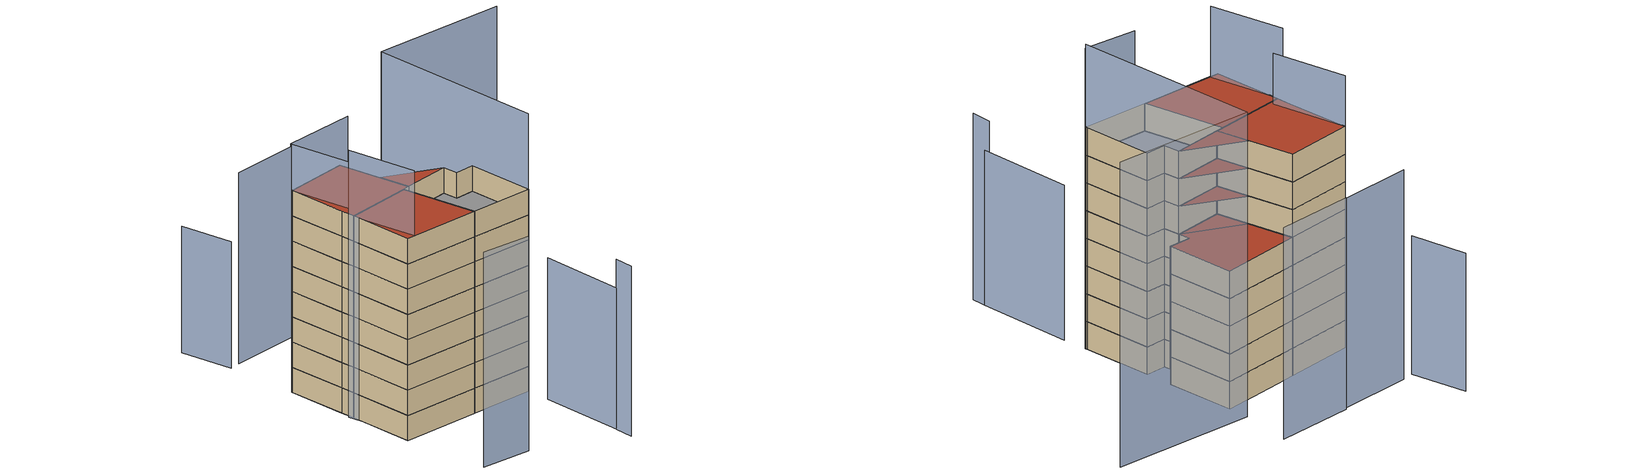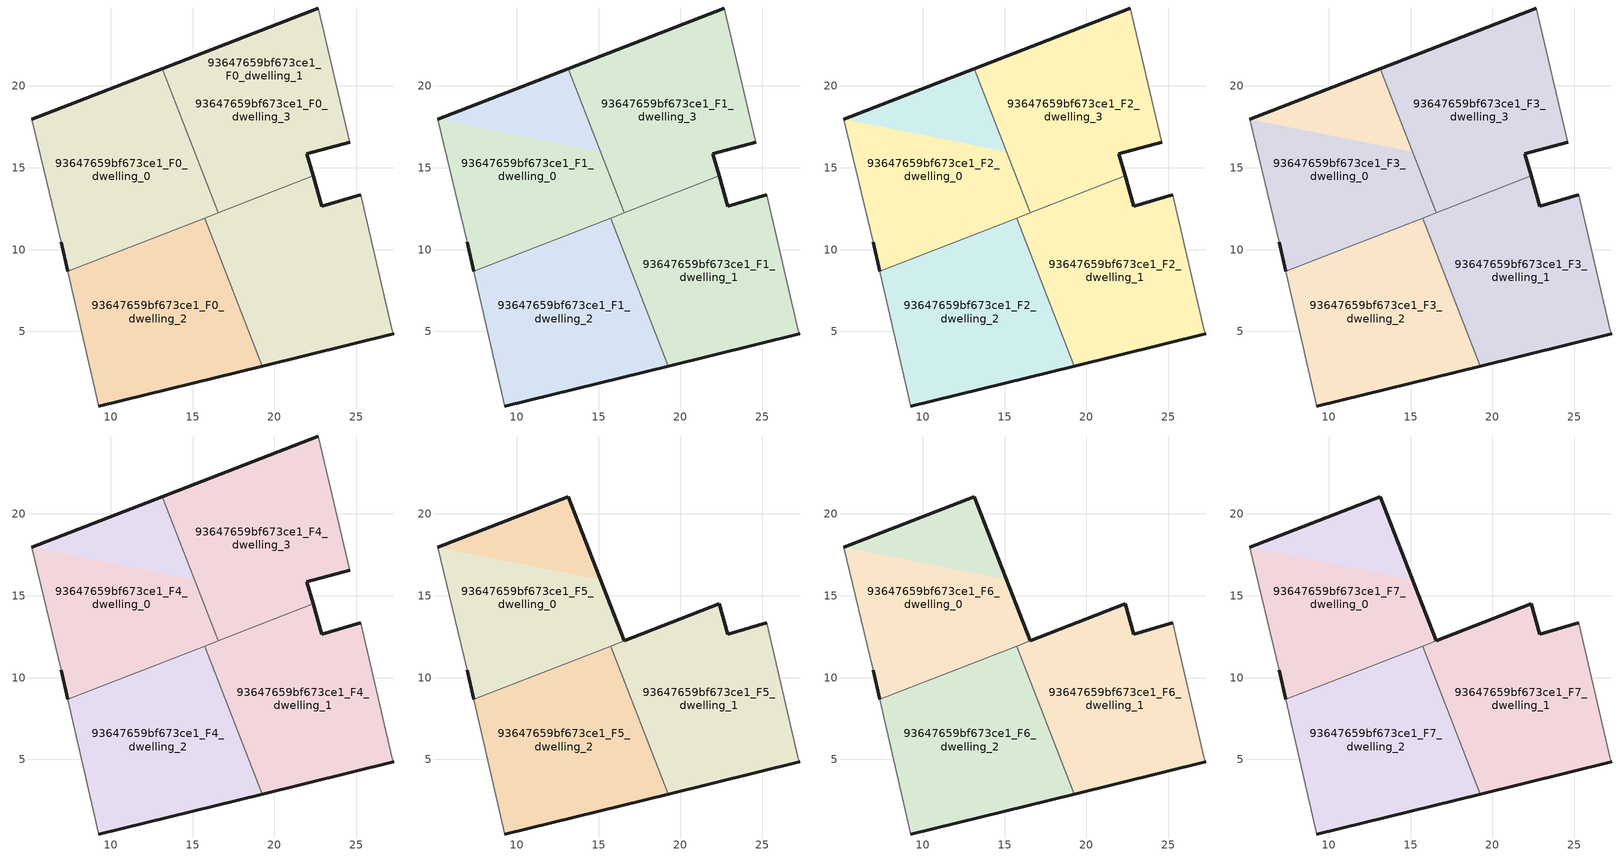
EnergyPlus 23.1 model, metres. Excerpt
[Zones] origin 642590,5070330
93647659bf673ce1_F0_dwelling_0
 floor ground (EU_floor_Construction): 16.57,12.26 13.14,21.06 5.17,17.96 6.97,10.46 7.38,8.68 z0; 19.25,2.88 15.73,11.93 7.38,8.68 9.27,0.45 z0
 wall outside (EU_wall_Construction): 19.25,2.88 9.27,0.45 z0:3
 wall adiabatic (EU_wall_Construction): 9.27,0.45 7.38,8.68 z0:3
 wall to 93647659bf673ce1_F0_dwelling_1 (EU_wall_Construction): 15.73,11.93 19.25,2.88 z0:3
 wall to 93647659bf673ce1_F0_dwelling_2 (EU_wall_Construction): 7.38,8.68 15.73,11.93 z0:3
93647659bf673ce1_F0_dwelling_1
 floor ground (EU_floor_Construction): 22.36,14.51 21.98,15.86 24.59,16.55 22.69,24.76 13.14,21.06 16.57,12.26 z0; 16.57,12.26 13.14,21.06 5.17,17.96 6.97,10.46 7.38,8.68 z0; 27.28,4.85 27.19,5.05 25.28,13.35 22.88,12.65 22.36,14.51 15.73,11.93 19.25,2.88 z0
 wall outside (EU_wall_Construction): 27.28,4.85 19.25,2.88 / 22.36,14.51 22.88,12.65 25.29,13.35 z0:3
 wall adiabatic (EU_wall_Construction): 25.29,13.35 27.19,5.05 27.28,4.85 z0:3
 wall to 93647659bf673ce1_F0_dwelling_3 (EU_wall_Construction): 16.57,12.26 22.36,14.51 z0:3
 wall to 93647659bf673ce1_F0_dwelling_2 (EU_wall_Construction): 15.73,11.93 16.57,12.26 z0:3
 ceiling adiabatic (EU_floor_Construction): 22.36,14.51 16.57,12.26 15.12,15.97 z3
93647659bf673ce1_F0_dwelling_2
 floor ground (EU_floor_Construction): 19.25,2.88 15.73,11.93 7.38,8.68 9.27,0.45 z0; 27.28,4.85 27.19,5.05 25.29,13.35 22.88,12.65 22.36,14.51 15.73,11.93 19.25,2.88 z0; 16.57,12.26 13.14,21.06 5.17,17.96 6.97,10.46 7.38,8.68 z0
 wall outside (EU_wall_Construction): 7.38,8.68 6.97,10.46 / 5.17,17.96 13.14,21.06 z0:3
 wall adiabatic (EU_wall_Construction): 6.97,10.46 5.17,17.96 z0:3
 wall to 93647659bf673ce1_F0_dwelling_3 (EU_wall_Construction): 13.14,21.06 16.57,12.26 z0:3
93647659bf673ce1_F0_dwelling_3
 floor ground (EU_floor_Construction): 22.36,14.51 21.98,15.86 24.59,16.55 22.69,24.76 13.14,21.06 16.57,12.26 z0; 27.28,4.85 27.19,5.05 25.28,13.35 22.88,12.65 22.36,14.51 15.73,11.93 19.25,2.88 z0
 wall outside (EU_wall_Construction): 24.59,16.55 21.98,15.86 22.36,14.51 / 13.14,21.06 22.69,24.76 z0:3
 wall adiabatic (EU_wall_Construction): 22.69,24.76 24.59,16.55 z0:3
93647659bf673ce1_F1_dwelling_0
 floor to 93647659bf673ce1_F0_dwelling_0 (EU_floor_Construction): 16.57,12.26 13.14,21.06 5.17,17.96 6.97,10.46 7.38,8.68 z3
 floor adiabatic (EU_floor_Construction): 19.25,2.88 15.73,11.93 7.38,8.68 9.27,0.45 z3
 wall outside (EU_wall_Construction): 19.25,2.88 9.27,0.45 z3:6
 wall adiabatic (EU_wall_Construction): 9.27,0.45 7.38,8.68 z3:6
 wall to 93647659bf673ce1_F1_dwelling_1 (EU_wall_Construction): 15.73,11.93 19.25,2.88 z3:6
 wall to 93647659bf673ce1_F1_dwelling_2 (EU_wall_Construction): 7.38,8.68 15.73,11.93 z3:6
93647659bf673ce1_F1_dwelling_1
 floor to 93647659bf673ce1_F0_dwelling_1 (EU_floor_Construction): 27.28,4.85 27.19,5.05 25.28,13.35 22.88,12.65 22.36,14.51 15.73,11.93 19.25,2.88 z3; 24.59,16.55 22.69,24.76 13.14,21.06 15.12,15.97 22.36,14.51 21.98,15.86 z3; 16.57,12.26 15.12,15.97 5.17,17.96 6.97,10.46 7.38,8.68 z3
 floor to 93647659bf673ce1_F0_dwelling_2 (EU_floor_Construction): 15.12,15.97 13.14,21.06 5.17,17.96 z3; 22.36,14.51 15.12,15.97 16.57,12.26 z3
 wall outside (EU_wall_Construction): 27.28,4.85 19.25,2.88 / 22.36,14.51 22.88,12.65 25.29,13.35 z3:6
 wall adiabatic (EU_wall_Construction): 25.29,13.35 27.19,5.05 27.28,4.85 z3:6
 wall to 93647659bf673ce1_F1_dwelling_3 (EU_wall_Construction): 16.57,12.26 22.36,14.51 z3:6
 wall to 93647659bf673ce1_F1_dwelling_2 (EU_wall_Construction): 15.73,11.93 16.57,12.26 z3:6
 ceiling adiabatic (EU_floor_Construction): 22.36,14.51 16.57,12.26 15.12,15.97 z6
93647659bf673ce1_F1_dwelling_2
 floor to 93647659bf673ce1_F0_dwelling_2 (EU_floor_Construction): 19.25,2.88 15.73,11.93 7.38,8.68 9.27,0.45 z3; 27.28,4.85 27.19,5.05 25.29,13.35 22.88,12.65 22.36,14.51 15.73,11.93 19.25,2.88 z3; 16.57,12.26 15.12,15.97 5.17,17.96 6.97,10.46 7.38,8.68 z3
 floor to 93647659bf673ce1_F0_dwelling_1 (EU_floor_Construction): 15.12,15.97 13.14,21.06 5.17,17.96 z3
 wall outside (EU_wall_Construction): 7.38,8.68 6.97,10.46 / 5.17,17.96 13.14,21.06 z3:6
 wall adiabatic (EU_wall_Construction): 6.97,10.46 5.17,17.96 z3:6
 wall to 93647659bf673ce1_F1_dwelling_3 (EU_wall_Construction): 13.14,21.06 16.57,12.26 z3:6
93647659bf673ce1_F1_dwelling_3
 floor to 93647659bf673ce1_F0_dwelling_3 (EU_floor_Construction): 22.36,14.51 21.98,15.86 24.59,16.55 22.69,24.76 13.14,21.06 16.57,12.26 z3; 27.28,4.85 27.19,5.05 25.28,13.35 22.88,12.65 22.36,14.51 15.73,11.93 19.25,2.88 z3
 wall outside (EU_wall_Construction): 24.59,16.55 21.98,15.86 22.36,14.51 / 13.14,21.06 22.69,24.76 z3:6
 wall adiabatic (EU_wall_Construction): 22.69,24.76 24.59,16.55 z3:6
93647659bf673ce1_F2_dwelling_0
 floor to 93647659bf673ce1_F1_dwelling_0 (EU_floor_Construction): 16.57,12.26 13.14,21.06 5.17,17.96 6.97,10.46 7.38,8.68 z6
 floor adiabatic (EU_floor_Construction): 19.25,2.88 15.73,11.93 7.38,8.68 9.27,0.45 z6
 wall outside (EU_wall_Construction): 19.25,2.88 9.27,0.45 z6:9
 wall adiabatic (EU_wall_Construction): 9.27,0.45 7.38,8.68 z6:9
 wall to 93647659bf673ce1_F2_dwelling_1 (EU_wall_Construction): 15.73,11.93 19.25,2.88 z6:9
 wall to 93647659bf673ce1_F2_dwelling_2 (EU_wall_Construction): 7.38,8.68 15.73,11.93 z6:9
93647659bf673ce1_F2_dwelling_1
 floor to 93647659bf673ce1_F1_dwelling_1 (EU_floor_Construction): 27.28,4.85 27.19,5.05 25.28,13.35 22.88,12.65 22.36,14.51 15.73,11.93 19.25,2.88 z6; 24.59,16.55 22.69,24.76 13.14,21.06 15.12,15.97 22.36,14.51 21.98,15.86 z6; 16.57,12.26 15.12,15.97 5.17,17.96 6.97,10.46 7.38,8.68 z6
 floor to 93647659bf673ce1_F1_dwelling_2 (EU_floor_Construction): 15.12,15.97 13.14,21.06 5.17,17.96 z6; 22.36,14.51 15.12,15.97 16.57,12.26 z6
 wall outside (EU_wall_Construction): 27.28,4.85 19.25,2.88 / 22.36,14.51 22.88,12.65 25.29,13.35 z6:9
 wall adiabatic (EU_wall_Construction): 25.29,13.35 27.19,5.05 27.28,4.85 z6:9
 wall to 93647659bf673ce1_F2_dwelling_3 (EU_wall_Construction): 16.57,12.26 22.36,14.51 z6:9
 wall to 93647659bf673ce1_F2_dwelling_2 (EU_wall_Construction): 15.73,11.93 16.57,12.26 z6:9
 ceiling adiabatic (EU_floor_Construction): 22.36,14.51 16.57,12.26 15.12,15.97 z9
93647659bf673ce1_F2_dwelling_2
 floor to 93647659bf673ce1_F1_dwelling_2 (EU_floor_Construction): 19.25,2.88 15.73,11.93 7.38,8.68 9.27,0.45 z6; 27.28,4.85 27.19,5.05 25.29,13.35 22.88,12.65 22.36,14.51 15.73,11.93 19.25,2.88 z6; 16.57,12.26 15.12,15.97 5.17,17.96 6.97,10.46 7.38,8.68 z6
 floor to 93647659bf673ce1_F1_dwelling_1 (EU_floor_Construction): 15.12,15.97 13.14,21.06 5.17,17.96 z6
 wall outside (EU_wall_Construction): 7.38,8.68 6.97,10.46 / 5.17,17.96 13.14,21.06 z6:9
 wall adiabatic (EU_wall_Construction): 6.97,10.46 5.17,17.96 z6:9
 wall to 93647659bf673ce1_F2_dwelling_3 (EU_wall_Construction): 13.14,21.06 16.57,12.26 z6:9
93647659bf673ce1_F2_dwelling_3
 floor to 93647659bf673ce1_F1_dwelling_3 (EU_floor_Construction): 22.36,14.51 21.98,15.86 24.59,16.55 22.69,24.76 13.14,21.06 16.57,12.26 z6; 27.28,4.85 27.19,5.05 25.28,13.35 22.88,12.65 22.36,14.51 15.73,11.93 19.25,2.88 z6
 wall outside (EU_wall_Construction): 24.59,16.55 21.98,15.86 22.36,14.51 / 13.14,21.06 22.69,24.76 z6:9
 wall adiabatic (EU_wall_Construction): 22.69,24.76 24.59,16.55 z6:9
93647659bf673ce1_F3_dwelling_0
 floor to 93647659bf673ce1_F2_dwelling_0 (EU_floor_Construction): 16.57,12.26 13.14,21.06 5.17,17.96 6.97,10.46 7.38,8.68 z9
 floor adiabatic (EU_floor_Construction): 19.25,2.88 15.73,11.93 7.38,8.68 9.27,0.45 z9
 wall outside (EU_wall_Construction): 19.25,2.88 9.27,0.45 z9:12
 wall adiabatic (EU_wall_Construction): 9.27,0.45 7.38,8.68 z9:12
 wall to 93647659bf673ce1_F3_dwelling_1 (EU_wall_Construction): 15.73,11.93 19.25,2.88 z9:12
 wall to 93647659bf673ce1_F3_dwelling_2 (EU_wall_Construction): 7.38,8.68 15.73,11.93 z9:12
93647659bf673ce1_F3_dwelling_1
 floor to 93647659bf673ce1_F2_dwelling_1 (EU_floor_Construction): 27.28,4.85 27.19,5.05 25.28,13.35 22.88,12.65 22.36,14.51 15.73,11.93 19.25,2.88 z9; 24.59,16.55 22.69,24.76 13.14,21.06 15.12,15.97 22.36,14.51 21.98,15.86 z9; 16.57,12.26 15.12,15.97 5.17,17.96 6.97,10.46 7.38,8.68 z9
 floor to 93647659bf673ce1_F2_dwelling_2 (EU_floor_Construction): 15.12,15.97 13.14,21.06 5.17,17.96 z9; 22.36,14.51 15.12,15.97 16.57,12.26 z9
 wall outside (EU_wall_Construction): 27.28,4.85 19.25,2.88 / 22.36,14.51 22.88,12.65 25.29,13.35 z9:12
 wall adiabatic (EU_wall_Construction): 25.29,13.35 27.19,5.05 27.28,4.85 z9:12
 wall to 93647659bf673ce1_F3_dwelling_3 (EU_wall_Construction): 16.57,12.26 22.36,14.51 z9:12
 wall to 93647659bf673ce1_F3_dwelling_2 (EU_wall_Construction): 15.73,11.93 16.57,12.26 z9:12
 ceiling adiabatic (EU_floor_Construction): 22.36,14.51 16.57,12.26 15.12,15.97 z12
93647659bf673ce1_F3_dwelling_2
 floor to 93647659bf673ce1_F2_dwelling_2 (EU_floor_Construction): 19.25,2.88 15.73,11.93 7.38,8.68 9.27,0.45 z9; 27.28,4.85 27.19,5.05 25.29,13.35 22.88,12.65 22.36,14.51 15.73,11.93 19.25,2.88 z9; 16.57,12.26 15.12,15.97 5.17,17.96 6.97,10.46 7.38,8.68 z9
 floor to 93647659bf673ce1_F2_dwelling_1 (EU_floor_Construction): 15.12,15.97 13.14,21.06 5.17,17.96 z9
 wall outside (EU_wall_Construction): 7.38,8.68 6.97,10.46 / 5.17,17.96 13.14,21.06 z9:12
 wall adiabatic (EU_wall_Construction): 6.97,10.46 5.17,17.96 z9:12
 wall to 93647659bf673ce1_F3_dwelling_3 (EU_wall_Construction): 13.14,21.06 16.57,12.26 z9:12
93647659bf673ce1_F3_dwelling_3
 floor to 93647659bf673ce1_F2_dwelling_3 (EU_floor_Construction): 22.36,14.51 21.98,15.86 24.59,16.55 22.69,24.76 13.14,21.06 16.57,12.26 z9; 27.28,4.85 27.19,5.05 25.28,13.35 22.88,12.65 22.36,14.51 15.73,11.93 19.25,2.88 z9
 wall outside (EU_wall_Construction): 24.59,16.55 21.98,15.86 22.36,14.51 / 13.14,21.06 22.69,24.76 z9:12
 wall adiabatic (EU_wall_Construction): 22.69,24.76 24.59,16.55 z9:12
93647659bf673ce1_F4_dwelling_0
 floor to 93647659bf673ce1_F3_dwelling_0 (EU_floor_Construction): 16.57,12.26 13.14,21.06 5.17,17.96 6.97,10.46 7.38,8.68 z12
 floor adiabatic (EU_floor_Construction): 19.25,2.88 15.73,11.93 7.38,8.68 9.27,0.45 z12
 wall outside (EU_wall_Construction): 19.25,2.88 9.27,0.45 z12:15
 wall adiabatic (EU_wall_Construction): 9.27,0.45 7.38,8.68 z12:15
 wall to 93647659bf673ce1_F4_dwelling_1 (EU_wall_Construction): 15.73,11.93 19.25,2.88 z12:15
 wall to 93647659bf673ce1_F4_dwelling_2 (EU_wall_Construction): 7.38,8.68 15.73,11.93 z12:15
93647659bf673ce1_F4_dwelling_1
 floor to 93647659bf673ce1_F3_dwelling_1 (EU_floor_Construction): 27.28,4.85 27.19,5.05 25.28,13.35 22.88,12.65 22.36,14.51 15.73,11.93 19.25,2.88 z12; 24.59,16.55 22.69,24.76 13.14,21.06 15.12,15.97 22.36,14.51 21.98,15.86 z12; 16.57,12.26 15.12,15.97 5.17,17.96 6.97,10.46 7.38,8.68 z12
 floor to 93647659bf673ce1_F3_dwelling_2 (EU_floor_Construction): 15.12,15.97 13.14,21.06 5.17,17.96 z12; 22.36,14.51 15.12,15.97 16.57,12.26 z12
 wall outside (EU_wall_Construction): 27.28,4.85 19.25,2.88 / 22.36,14.51 22.88,12.65 25.29,13.35 z12:15
 wall adiabatic (EU_wall_Construction): 25.29,13.35 27.19,5.05 27.28,4.85 z12:15
 wall to 93647659bf673ce1_F4_dwelling_3 (EU_wall_Construction): 16.57,12.26 22.36,14.51 z12:15
 wall to 93647659bf673ce1_F4_dwelling_2 (EU_wall_Construction): 15.73,11.93 16.57,12.26 z12:15
 roof outside (EU_floor_Construction): 22.36,14.51 16.57,12.26 15.12,15.97 z15; 22.69,24.76 24.59,16.55 21.98,15.86 22.36,14.51 15.12,15.97 13.14,21.06 z15
93647659bf673ce1_F4_dwelling_2
 floor to 93647659bf673ce1_F3_dwelling_2 (EU_floor_Construction): 19.25,2.88 15.73,11.93 7.38,8.68 9.27,0.45 z12; 27.28,4.85 27.19,5.05 25.29,13.35 22.88,12.65 22.36,14.51 15.73,11.93 19.25,2.88 z12; 16.57,12.26 15.12,15.97 5.17,17.96 6.97,10.46 7.38,8.68 z12
 floor to 93647659bf673ce1_F3_dwelling_1 (EU_floor_Construction): 15.12,15.97 13.14,21.06 5.17,17.96 z12
 wall outside (EU_wall_Construction): 7.38,8.68 6.97,10.46 / 5.17,17.96 13.14,21.06 z12:15
 wall adiabatic (EU_wall_Construction): 6.97,10.46 5.17,17.96 z12:15
 wall to 93647659bf673ce1_F4_dwelling_3 (EU_wall_Construction): 13.14,21.06 16.57,12.26 z12:15
 roof outside (EU_floor_Construction): 22.36,14.51 16.57,12.26 15.12,15.97 z15
93647659bf673ce1_F4_dwelling_3
 floor to 93647659bf673ce1_F3_dwelling_3 (EU_floor_Construction): 22.36,14.51 21.98,15.86 24.59,16.55 22.69,24.76 13.14,21.06 16.57,12.26 z12; 27.28,4.85 27.19,5.05 25.28,13.35 22.88,12.65 22.36,14.51 15.73,11.93 19.25,2.88 z12
 wall outside (EU_wall_Construction): 24.59,16.55 21.98,15.86 22.36,14.51 / 13.14,21.06 22.69,24.76 z12:15
 wall adiabatic (EU_wall_Construction): 22.69,24.76 24.59,16.55 z12:15
 ceiling adiabatic (EU_roof_Construction): 25.28,13.35 27.19,5.05 27.28,4.85 19.25,2.88 15.73,11.93 22.36,14.51 22.88,12.65 z15
 roof outside (EU_roof_Construction): 22.69,24.76 24.59,16.55 21.98,15.86 22.36,14.51 16.57,12.26 13.14,21.06 z15
93647659bf673ce1_F5_dwelling_0
 floor to 93647659bf673ce1_F4_dwelling_0 (EU_floor_Construction): 16.57,12.26 13.14,21.06 5.17,17.96 6.97,10.46 7.38,8.68 z15
 floor adiabatic (EU_floor_Construction): 19.25,2.88 15.73,11.93 7.38,8.68 9.27,0.45 z15
 wall outside (EU_wall_Construction): 19.25,2.88 9.27,0.45 z15:18
 wall adiabatic (EU_wall_Construction): 9.27,0.45 7.38,8.68 z15:18
 wall to 93647659bf673ce1_F5_dwelling_1 (EU_wall_Construction): 15.73,11.93 19.25,2.88 z15:18
 wall to 93647659bf673ce1_F5_dwelling_2 (EU_wall_Construction): 7.38,8.68 15.73,11.93 z15:18
93647659bf673ce1_F5_dwelling_1
 floor to 93647659bf673ce1_F4_dwelling_1 (EU_floor_Construction): 27.28,4.85 27.19,5.05 25.28,13.35 22.88,12.65 22.36,14.51 15.73,11.93 19.25,2.88 z15; 16.57,12.26 15.12,15.97 5.17,17.96 6.97,10.46 7.38,8.68 z15
 floor to 93647659bf673ce1_F4_dwelling_2 (EU_floor_Construction): 15.12,15.97 13.14,21.06 5.17,17.96 z15
 wall outside (EU_wall_Construction): 27.28,4.85 19.25,2.88 / 16.57,12.26 22.36,14.51 22.88,12.65 25.29,13.35 z15:18
 wall adiabatic (EU_wall_Construction): 25.29,13.35 27.19,5.05 27.28,4.85 z15:18
 wall to 93647659bf673ce1_F5_dwelling_2 (EU_wall_Construction): 15.73,11.93 16.57,12.26 z15:18
 roof outside (EU_floor_Construction): 22.36,14.51 16.57,12.26 15.12,15.97 z18
93647659bf673ce1_F5_dwelling_2
 floor to 93647659bf673ce1_F4_dwelling_2 (EU_floor_Construction): 19.25,2.88 15.73,11.93 7.38,8.68 9.27,0.45 z15; 27.28,4.85 27.19,5.05 25.29,13.35 22.88,12.65 22.36,14.51 15.73,11.93 19.25,2.88 z15; 16.57,12.26 15.12,15.97 5.17,17.96 6.97,10.46 7.38,8.68 z15
 floor to 93647659bf673ce1_F4_dwelling_1 (EU_floor_Construction): 15.12,15.97 13.14,21.06 5.17,17.96 z15
 wall outside (EU_wall_Construction): 7.38,8.68 6.97,10.46 / 5.17,17.96 13.14,21.06 16.57,12.26 z15:18
 wall adiabatic (EU_wall_Construction): 6.97,10.46 5.17,17.96 z15:18
 roof outside (EU_floor_Construction): 22.36,14.51 16.57,12.26 15.12,15.97 z18
93647659bf673ce1_F6_dwelling_0
 floor to 93647659bf673ce1_F5_dwelling_0 (EU_floor_Construction): 16.57,12.26 13.14,21.06 5.17,17.96 6.97,10.46 7.38,8.68 z18
 floor adiabatic (EU_floor_Construction): 19.25,2.88 15.73,11.93 7.38,8.68 9.27,0.45 z18
 wall outside (EU_wall_Construction): 19.25,2.88 9.27,0.45 z18:21
 wall adiabatic (EU_wall_Construction): 9.27,0.45 7.38,8.68 z18:21
 wall to 93647659bf673ce1_F6_dwelling_1 (EU_wall_Construction): 15.73,11.93 19.25,2.88 z18:21
 wall to 93647659bf673ce1_F6_dwelling_2 (EU_wall_Construction): 7.38,8.68 15.73,11.93 z18:21
93647659bf673ce1_F6_dwelling_1
 floor to 93647659bf673ce1_F5_dwelling_1 (EU_floor_Construction): 27.28,4.85 27.19,5.05 25.28,13.35 22.88,12.65 22.36,14.51 15.73,11.93 19.25,2.88 z18; 16.57,12.26 15.12,15.97 5.17,17.96 6.97,10.46 7.38,8.68 z18
 floor to 93647659bf673ce1_F5_dwelling_2 (EU_floor_Construction): 15.12,15.97 13.14,21.06 5.17,17.96 z18
 wall outside (EU_wall_Construction): 27.28,4.85 19.25,2.88 / 16.57,12.26 22.36,14.51 22.88,12.65 25.29,13.35 z18:21
 wall adiabatic (EU_wall_Construction): 25.29,13.35 27.19,5.05 27.28,4.85 z18:21
 wall to 93647659bf673ce1_F6_dwelling_2 (EU_wall_Construction): 15.73,11.93 16.57,12.26 z18:21
 roof outside (EU_floor_Construction): 22.36,14.51 16.57,12.26 15.12,15.97 z21
93647659bf673ce1_F6_dwelling_2
 floor to 93647659bf673ce1_F5_dwelling_2 (EU_floor_Construction): 19.25,2.88 15.73,11.93 7.38,8.68 9.27,0.45 z18; 16.57,12.26 15.12,15.97 5.17,17.96 6.97,10.46 7.38,8.68 z18
 floor adiabatic (EU_floor_Construction): 27.28,4.85 27.19,5.05 25.28,13.35 22.88,12.65 22.36,14.51 15.73,11.93 19.25,2.88 z18
 floor to 93647659bf673ce1_F5_dwelling_1 (EU_floor_Construction): 15.12,15.97 13.14,21.06 5.17,17.96 z18
 wall outside (EU_wall_Construction): 7.38,8.68 6.97,10.46 / 5.17,17.96 13.14,21.06 16.57,12.26 z18:21
 wall adiabatic (EU_wall_Construction): 6.97,10.46 5.17,17.96 z18:21
 roof outside (EU_floor_Construction): 22.36,14.51 16.57,12.26 15.12,15.97 z21
93647659bf673ce1_F7_dwelling_0
 floor to 93647659bf673ce1_F6_dwelling_0 (EU_floor_Construction): 16.57,12.26 13.14,21.06 5.17,17.96 6.97,10.46 7.38,8.68 z21
 floor adiabatic (EU_floor_Construction): 19.25,2.88 15.73,11.93 7.38,8.68 9.27,0.45 z21
 wall outside (EU_wall_Construction): 19.25,2.88 9.27,0.45 z21:24
 wall adiabatic (EU_wall_Construction): 9.27,0.45 7.38,8.68 z21:24
 wall to 93647659bf673ce1_F7_dwelling_1 (EU_wall_Construction): 15.73,11.93 19.25,2.88 z21:24
 wall to 93647659bf673ce1_F7_dwelling_2 (EU_wall_Construction): 7.38,8.68 15.73,11.93 z21:24
 roof outside (EU_roof_Construction): 13.14,21.06 16.57,12.26 7.38,8.68 6.97,10.46 5.17,17.96 z24; 15.73,11.93 19.25,2.88 9.27,0.45 7.38,8.68 z24
93647659bf673ce1_F7_dwelling_1
 floor to 93647659bf673ce1_F6_dwelling_1 (EU_floor_Construction): 27.28,4.85 27.19,5.05 25.28,13.35 22.88,12.65 22.36,14.51 15.73,11.93 19.25,2.88 z21; 16.57,12.26 15.12,15.97 5.17,17.96 6.97,10.46 7.38,8.68 z21
 floor to 93647659bf673ce1_F6_dwelling_2 (EU_floor_Construction): 15.12,15.97 13.14,21.06 5.17,17.96 z21
 wall outside (EU_wall_Construction): 27.28,4.85 19.25,2.88 / 16.57,12.26 22.36,14.51 22.88,12.65 25.29,13.35 z21:24
 wall adiabatic (EU_wall_Construction): 25.29,13.35 27.19,5.05 27.28,4.85 z21:24
 wall to 93647659bf673ce1_F7_dwelling_2 (EU_wall_Construction): 15.73,11.93 16.57,12.26 z21:24
 roof outside (EU_roof_Construction): 15.12,15.97 16.57,12.26 7.38,8.68 6.97,10.46 5.17,17.96 z24; 13.14,21.06 15.12,15.97 5.17,17.96 z24; 22.36,14.51 16.57,12.26 15.12,15.97 z24
93647659bf673ce1_F7_dwelling_2
 floor to 93647659bf673ce1_F6_dwelling_2 (EU_floor_Construction): 19.25,2.88 15.73,11.93 7.38,8.68 9.27,0.45 z21; 16.57,12.26 15.12,15.97 5.17,17.96 6.97,10.46 7.38,8.68 z21
 floor adiabatic (EU_floor_Construction): 27.28,4.85 27.19,5.05 25.28,13.35 22.88,12.65 22.36,14.51 15.73,11.93 19.25,2.88 z21
 floor to 93647659bf673ce1_F6_dwelling_1 (EU_floor_Construction): 15.12,15.97 13.14,21.06 5.17,17.96 z21
 wall outside (EU_wall_Construction): 7.38,8.68 6.97,10.46 / 5.17,17.96 13.14,21.06 16.57,12.26 z21:24
 wall adiabatic (EU_wall_Construction): 6.97,10.46 5.17,17.96 z21:24
 roof outside (EU_roof_Construction): 15.12,15.97 16.57,12.26 7.38,8.68 6.97,10.46 5.17,17.96 z24; 15.73,11.93 19.25,2.88 9.27,0.45 7.38,8.68 z24; 13.14,21.06 15.12,15.97 5.17,17.96 z24; 22.36,14.51 16.57,12.26 15.12,15.97 z24
shading: 30.59,-11.1 30.18,-8.66 z0:20.2; 30.32,-9.31 27.97,1.96 z0:16.8; 12.67,-9.76 19.09,-8.63 z0:25.5; 7.06,9.15 10.35,0.88 z0:31.7; 5.17,17.96 8.45,9.59 z0:29.5; 0.47,33.17 2.9,26.85 z0:15; 13.06,30.55 4.19,27.44 z0:22.7; 21.88,33.7 12.78,30.67 z0:22.9; 27.23,4.84 22.13,27.14 / 22.13,27.14 39.16,31.04 z0:33
[Building]
EU S2 Campaign: North Axis=0; Terrain=City; Solar Distribution=FullExterior
[Site:Location]
Lyon-Bron: Latitude=45.75; Longitude=5; Time Zone=1; Elevation=198
[SizingPeriod:WeatherFileDays]
AnnualSizingPeriod: Begin Month=1; Begin Day of Month=1; End Month=12; End Day of Month=31; Day of Week for Start Day=Monday; Use Weather File Daylight Saving Period=No; Use Weather File Rain and Snow Indicators=No
[MATERIAL]
EU_InternalMass_Material: Roughness=MediumRough; Thickness=0.1; Conductivity=1; Density=1800; Specific Heat=900; Thermal Absorptance=0.9; Solar Absorptance=0.7; Visible Absorptance=0.7
[MATERIAL:NOMASS] Roughness=MediumRough; Thermal Absorptance=0.9; Solar Absorptance=0.7; Visible Absorptance=0.7
Name | Thermal Resistance
EU_wall_NoMass | 0.776494
EU_roof_NoMass | 0.486893
EU_floor_NoMass | 0.421597
[CONSTRUCTION]
EU_wall_Construction: EU_wall_NoMass
EU_roof_Construction: EU_roof_NoMass
EU_floor_Construction: EU_floor_NoMass
EU_InternalMass_Construction: EU_InternalMass_Material
[ZONE] Type=1; Multiplier=1; Ceiling Height=autocalculate; Floor Area=autocalculate; Part of Total Floor Area=Yes
Name | Volume
93647659bf673ce1_F0_dwelling_0; 93647659bf673ce1_F1_dwelling_0; 93647659bf673ce1_F2_dwelling_0; 93647659bf673ce1_F3_dwelling_0; 93647659bf673ce1_F4_dwelling_0; 93647659bf673ce1_F5_dwelling_0; 93647659bf673ce1_F6_dwelling_0; 93647659bf673ce1_F7_dwelling_0 | 521.162
93647659bf673ce1_F0_dwelling_1; 93647659bf673ce1_F1_dwelling_1; 93647659bf673ce1_F2_dwelling_1; 93647659bf673ce1_F3_dwelling_1; 93647659bf673ce1_F4_dwelling_1 | 781.723
93647659bf673ce1_F5_dwelling_1; 93647659bf673ce1_F6_dwelling_1; 93647659bf673ce1_F7_dwelling_1 | 521.142
93647659bf673ce1_F0_dwelling_2; 93647659bf673ce1_F1_dwelling_2; 93647659bf673ce1_F2_dwelling_2; 93647659bf673ce1_F3_dwelling_2; 93647659bf673ce1_F4_dwelling_2; 93647659bf673ce1_F5_dwelling_2; 93647659bf673ce1_F6_dwelling_2; 93647659bf673ce1_F7_dwelling_2 | 781.722
93647659bf673ce1_F0_dwelling_3; 93647659bf673ce1_F1_dwelling_3; 93647659bf673ce1_F2_dwelling_3; 93647659bf673ce1_F3_dwelling_3; 93647659bf673ce1_F4_dwelling_3 | 521.153
[INTERNALMASS] Construction=EU_InternalMass_Construction
Name | Zone or ZoneList | Surface Area
93647659bf673ce1_F0_dwelling_0_EU_InternalMass | 93647659bf673ce1_F0_dwelling_0 | 86.8627
93647659bf673ce1_F0_dwelling_1_EU_InternalMass | 93647659bf673ce1_F0_dwelling_1 | 86.8586
93647659bf673ce1_F0_dwelling_2_EU_InternalMass | 93647659bf673ce1_F0_dwelling_2 | 86.8607
93647659bf673ce1_F0_dwelling_3_EU_InternalMass | 93647659bf673ce1_F0_dwelling_3 | 86.8623
93647659bf673ce1_F1_dwelling_0_EU_InternalMass | 93647659bf673ce1_F1_dwelling_0 | 86.8627
93647659bf673ce1_F1_dwelling_1_EU_InternalMass | 93647659bf673ce1_F1_dwelling_1 | 86.8586
93647659bf673ce1_F1_dwelling_2_EU_InternalMass | 93647659bf673ce1_F1_dwelling_2 | 86.8607
93647659bf673ce1_F1_dwelling_3_EU_InternalMass | 93647659bf673ce1_F1_dwelling_3 | 86.8623
93647659bf673ce1_F2_dwelling_0_EU_InternalMass | 93647659bf673ce1_F2_dwelling_0 | 86.8627
93647659bf673ce1_F2_dwelling_1_EU_InternalMass | 93647659bf673ce1_F2_dwelling_1 | 86.8586
93647659bf673ce1_F2_dwelling_2_EU_InternalMass | 93647659bf673ce1_F2_dwelling_2 | 86.8607
93647659bf673ce1_F2_dwelling_3_EU_InternalMass | 93647659bf673ce1_F2_dwelling_3 | 86.8623
93647659bf673ce1_F3_dwelling_0_EU_InternalMass | 93647659bf673ce1_F3_dwelling_0 | 86.8627
93647659bf673ce1_F3_dwelling_1_EU_InternalMass | 93647659bf673ce1_F3_dwelling_1 | 86.8586
93647659bf673ce1_F3_dwelling_2_EU_InternalMass | 93647659bf673ce1_F3_dwelling_2 | 86.8607
93647659bf673ce1_F3_dwelling_3_EU_InternalMass | 93647659bf673ce1_F3_dwelling_3 | 86.8623
93647659bf673ce1_F4_dwelling_0_EU_InternalMass | 93647659bf673ce1_F4_dwelling_0 | 86.8627
93647659bf673ce1_F4_dwelling_1_EU_InternalMass | 93647659bf673ce1_F4_dwelling_1 | 86.8586
93647659bf673ce1_F4_dwelling_2_EU_InternalMass | 93647659bf673ce1_F4_dwelling_2 | 86.8607
93647659bf673ce1_F4_dwelling_3_EU_InternalMass | 93647659bf673ce1_F4_dwelling_3 | 86.8623
93647659bf673ce1_F5_dwelling_0_EU_InternalMass | 93647659bf673ce1_F5_dwelling_0 | 115.815
93647659bf673ce1_F5_dwelling_1_EU_InternalMass | 93647659bf673ce1_F5_dwelling_1 | 115.805
93647659bf673ce1_F5_dwelling_2_EU_InternalMass | 93647659bf673ce1_F5_dwelling_2 | 115.821
93647659bf673ce1_F6_dwelling_0_EU_InternalMass | 93647659bf673ce1_F6_dwelling_0 | 115.815
93647659bf673ce1_F6_dwelling_1_EU_InternalMass | 93647659bf673ce1_F6_dwelling_1 | 115.805
93647659bf673ce1_F6_dwelling_2_EU_InternalMass | 93647659bf673ce1_F6_dwelling_2 | 115.821
93647659bf673ce1_F7_dwelling_0_EU_InternalMass | 93647659bf673ce1_F7_dwelling_0 | 115.815
93647659bf673ce1_F7_dwelling_1_EU_InternalMass | 93647659bf673ce1_F7_dwelling_1 | 115.805
93647659bf673ce1_F7_dwelling_2_EU_InternalMass | 93647659bf673ce1_F7_dwelling_2 | 115.821
[OTHEREQUIPMENT] Fuel Type=Electricity; Design Level Calculation Method=Watts/Area; Power per Zone Floor Area=1; Fraction Latent=0; Fraction Radiant=0; Fraction Lost=0; Carbon Dioxide Generation Rate=0; EndUse Subcategory=EU_Step8_InternalGains
Name | Zone or ZoneList or Space or SpaceList | Schedule
EU_Step8_InternalGain_93647659bf673ce1_F0_dwelling_0_f000 | 93647659bf673ce1_F0_dwelling_0 | EU_Step8_GainSchedule_93647659bf673ce1_F0_dwelling_0_f000
EU_Step8_InternalGain_93647659bf673ce1_F0_dwelling_1_f000 | 93647659bf673ce1_F0_dwelling_1 | EU_Step8_GainSchedule_93647659bf673ce1_F0_dwelling_1_f000
EU_Step8_InternalGain_93647659bf673ce1_F0_dwelling_2_f000 | 93647659bf673ce1_F0_dwelling_2 | EU_Step8_GainSchedule_93647659bf673ce1_F0_dwelling_2_f000
EU_Step8_InternalGain_93647659bf673ce1_F0_dwelling_3_f000 | 93647659bf673ce1_F0_dwelling_3 | EU_Step8_GainSchedule_93647659bf673ce1_F0_dwelling_3_f000
EU_Step8_InternalGain_93647659bf673ce1_F1_dwelling_0_f000 | 93647659bf673ce1_F1_dwelling_0 | EU_Step8_GainSchedule_93647659bf673ce1_F1_dwelling_0_f000
EU_Step8_InternalGain_93647659bf673ce1_F1_dwelling_1_f000 | 93647659bf673ce1_F1_dwelling_1 | EU_Step8_GainSchedule_93647659bf673ce1_F1_dwelling_1_f000
EU_Step8_InternalGain_93647659bf673ce1_F1_dwelling_2_f000 | 93647659bf673ce1_F1_dwelling_2 | EU_Step8_GainSchedule_93647659bf673ce1_F1_dwelling_2_f000
EU_Step8_InternalGain_93647659bf673ce1_F1_dwelling_3_f000 | 93647659bf673ce1_F1_dwelling_3 | EU_Step8_GainSchedule_93647659bf673ce1_F1_dwelling_3_f000
EU_Step8_InternalGain_93647659bf673ce1_F2_dwelling_0_f000 | 93647659bf673ce1_F2_dwelling_0 | EU_Step8_GainSchedule_93647659bf673ce1_F2_dwelling_0_f000
EU_Step8_InternalGain_93647659bf673ce1_F2_dwelling_1_f000 | 93647659bf673ce1_F2_dwelling_1 | EU_Step8_GainSchedule_93647659bf673ce1_F2_dwelling_1_f000
EU_Step8_InternalGain_93647659bf673ce1_F2_dwelling_2_f000 | 93647659bf673ce1_F2_dwelling_2 | EU_Step8_GainSchedule_93647659bf673ce1_F2_dwelling_2_f000
EU_Step8_InternalGain_93647659bf673ce1_F2_dwelling_3_f000 | 93647659bf673ce1_F2_dwelling_3 | EU_Step8_GainSchedule_93647659bf673ce1_F2_dwelling_3_f000
EU_Step8_InternalGain_93647659bf673ce1_F3_dwelling_0_f000 | 93647659bf673ce1_F3_dwelling_0 | EU_Step8_GainSchedule_93647659bf673ce1_F3_dwelling_0_f000
EU_Step8_InternalGain_93647659bf673ce1_F3_dwelling_1_f000 | 93647659bf673ce1_F3_dwelling_1 | EU_Step8_GainSchedule_93647659bf673ce1_F3_dwelling_1_f000
EU_Step8_InternalGain_93647659bf673ce1_F3_dwelling_2_f000 | 93647659bf673ce1_F3_dwelling_2 | EU_Step8_GainSchedule_93647659bf673ce1_F3_dwelling_2_f000
EU_Step8_InternalGain_93647659bf673ce1_F3_dwelling_3_f000 | 93647659bf673ce1_F3_dwelling_3 | EU_Step8_GainSchedule_93647659bf673ce1_F3_dwelling_3_f000
EU_Step8_InternalGain_93647659bf673ce1_F4_dwelling_0_f000 | 93647659bf673ce1_F4_dwelling_0 | EU_Step8_GainSchedule_93647659bf673ce1_F4_dwelling_0_f000
EU_Step8_InternalGain_93647659bf673ce1_F4_dwelling_1_f000 | 93647659bf673ce1_F4_dwelling_1 | EU_Step8_GainSchedule_93647659bf673ce1_F4_dwelling_1_f000
EU_Step8_InternalGain_93647659bf673ce1_F4_dwelling_2_f000 | 93647659bf673ce1_F4_dwelling_2 | EU_Step8_GainSchedule_93647659bf673ce1_F4_dwelling_2_f000
EU_Step8_InternalGain_93647659bf673ce1_F4_dwelling_3_f000 | 93647659bf673ce1_F4_dwelling_3 | EU_Step8_GainSchedule_93647659bf673ce1_F4_dwelling_3_f000
EU_Step8_InternalGain_93647659bf673ce1_F5_dwelling_0_f000 | 93647659bf673ce1_F5_dwelling_0 | EU_Step8_GainSchedule_93647659bf673ce1_F5_dwelling_0_f000
EU_Step8_InternalGain_93647659bf673ce1_F5_dwelling_1_f000 | 93647659bf673ce1_F5_dwelling_1 | EU_Step8_GainSchedule_93647659bf673ce1_F5_dwelling_1_f000
EU_Step8_InternalGain_93647659bf673ce1_F5_dwelling_2_f000 | 93647659bf673ce1_F5_dwelling_2 | EU_Step8_GainSchedule_93647659bf673ce1_F5_dwelling_2_f000
EU_Step8_InternalGain_93647659bf673ce1_F6_dwelling_0_f000 | 93647659bf673ce1_F6_dwelling_0 | EU_Step8_GainSchedule_93647659bf673ce1_F6_dwelling_0_f000
EU_Step8_InternalGain_93647659bf673ce1_F6_dwelling_1_f000 | 93647659bf673ce1_F6_dwelling_1 | EU_Step8_GainSchedule_93647659bf673ce1_F6_dwelling_1_f000
EU_Step8_InternalGain_93647659bf673ce1_F6_dwelling_2_f000 | 93647659bf673ce1_F6_dwelling_2 | EU_Step8_GainSchedule_93647659bf673ce1_F6_dwelling_2_f000
EU_Step8_InternalGain_93647659bf673ce1_F7_dwelling_0_f000 | 93647659bf673ce1_F7_dwelling_0 | EU_Step8_GainSchedule_93647659bf673ce1_F7_dwelling_0_f000
EU_Step8_InternalGain_93647659bf673ce1_F7_dwelling_1_f000 | 93647659bf673ce1_F7_dwelling_1 | EU_Step8_GainSchedule_93647659bf673ce1_F7_dwelling_1_f000
EU_Step8_InternalGain_93647659bf673ce1_F7_dwelling_2_f000 | 93647659bf673ce1_F7_dwelling_2 | EU_Step8_GainSchedule_93647659bf673ce1_F7_dwelling_2_f000
[ZONEVENTILATION:DESIGNFLOWRATE] Schedule=EU_AlwaysOn; Design Flow Rate Calculation Method=AirChanges/Hour; Air Changes per Hour=0.693814; Ventilation Type=Natural; Fan Pressure Rise=0; Fan Total Efficiency=1; Constant Term Coefficient=1; Temperature Term Coefficient=0; Velocity Term Coefficient=0; Velocity Squared Term Coefficient=0; Minimum Indoor Temperature=-100; Maximum Indoor Temperature=100; Delta Temperature=-100; Minimum Outdoor Temperature=-100; Maximum Outdoor Temperature=100; Maximum Wind Speed=40
Name | Zone or ZoneList or Space or SpaceList
EU_ConstantAir_93647659bf673ce1_F0_dwelling_0 | 93647659bf673ce1_F0_dwelling_0
EU_ConstantAir_93647659bf673ce1_F0_dwelling_1 | 93647659bf673ce1_F0_dwelling_1
EU_ConstantAir_93647659bf673ce1_F0_dwelling_2 | 93647659bf673ce1_F0_dwelling_2
EU_ConstantAir_93647659bf673ce1_F0_dwelling_3 | 93647659bf673ce1_F0_dwelling_3
EU_ConstantAir_93647659bf673ce1_F1_dwelling_0 | 93647659bf673ce1_F1_dwelling_0
EU_ConstantAir_93647659bf673ce1_F1_dwelling_1 | 93647659bf673ce1_F1_dwelling_1
EU_ConstantAir_93647659bf673ce1_F1_dwelling_2 | 93647659bf673ce1_F1_dwelling_2
EU_ConstantAir_93647659bf673ce1_F1_dwelling_3 | 93647659bf673ce1_F1_dwelling_3
EU_ConstantAir_93647659bf673ce1_F2_dwelling_0 | 93647659bf673ce1_F2_dwelling_0
EU_ConstantAir_93647659bf673ce1_F2_dwelling_1 | 93647659bf673ce1_F2_dwelling_1
EU_ConstantAir_93647659bf673ce1_F2_dwelling_2 | 93647659bf673ce1_F2_dwelling_2
EU_ConstantAir_93647659bf673ce1_F2_dwelling_3 | 93647659bf673ce1_F2_dwelling_3
EU_ConstantAir_93647659bf673ce1_F3_dwelling_0 | 93647659bf673ce1_F3_dwelling_0
EU_ConstantAir_93647659bf673ce1_F3_dwelling_1 | 93647659bf673ce1_F3_dwelling_1
EU_ConstantAir_93647659bf673ce1_F3_dwelling_2 | 93647659bf673ce1_F3_dwelling_2
EU_ConstantAir_93647659bf673ce1_F3_dwelling_3 | 93647659bf673ce1_F3_dwelling_3
EU_ConstantAir_93647659bf673ce1_F4_dwelling_0 | 93647659bf673ce1_F4_dwelling_0
EU_ConstantAir_93647659bf673ce1_F4_dwelling_1 | 93647659bf673ce1_F4_dwelling_1
EU_ConstantAir_93647659bf673ce1_F4_dwelling_2 | 93647659bf673ce1_F4_dwelling_2
EU_ConstantAir_93647659bf673ce1_F4_dwelling_3 | 93647659bf673ce1_F4_dwelling_3
EU_ConstantAir_93647659bf673ce1_F5_dwelling_0 | 93647659bf673ce1_F5_dwelling_0
EU_ConstantAir_93647659bf673ce1_F5_dwelling_1 | 93647659bf673ce1_F5_dwelling_1
EU_ConstantAir_93647659bf673ce1_F5_dwelling_2 | 93647659bf673ce1_F5_dwelling_2
EU_ConstantAir_93647659bf673ce1_F6_dwelling_0 | 93647659bf673ce1_F6_dwelling_0
EU_ConstantAir_93647659bf673ce1_F6_dwelling_1 | 93647659bf673ce1_F6_dwelling_1
EU_ConstantAir_93647659bf673ce1_F6_dwelling_2 | 93647659bf673ce1_F6_dwelling_2
EU_ConstantAir_93647659bf673ce1_F7_dwelling_0 | 93647659bf673ce1_F7_dwelling_0
EU_ConstantAir_93647659bf673ce1_F7_dwelling_1 | 93647659bf673ce1_F7_dwelling_1
EU_ConstantAir_93647659bf673ce1_F7_dwelling_2 | 93647659bf673ce1_F7_dwelling_2
[HVACTEMPLATE:THERMOSTAT] Constant Heating Setpoint=20; Constant Cooling Setpoint=50
EU_HeatOnly_93647659bf673ce1_F0_dwelling_0; EU_HeatOnly_93647659bf673ce1_F0_dwelling_1; EU_HeatOnly_93647659bf673ce1_F0_dwelling_2; EU_HeatOnly_93647659bf673ce1_F0_dwelling_3; EU_HeatOnly_93647659bf673ce1_F1_dwelling_0; EU_HeatOnly_93647659bf673ce1_F1_dwelling_1; EU_HeatOnly_93647659bf673ce1_F1_dwelling_2; EU_HeatOnly_93647659bf673ce1_F1_dwelling_3; EU_HeatOnly_93647659bf673ce1_F2_dwelling_0; EU_HeatOnly_93647659bf673ce1_F2_dwelling_1; EU_HeatOnly_93647659bf673ce1_F2_dwelling_2; EU_HeatOnly_93647659bf673ce1_F2_dwelling_3; EU_HeatOnly_93647659bf673ce1_F3_dwelling_0; EU_HeatOnly_93647659bf673ce1_F3_dwelling_1; EU_HeatOnly_93647659bf673ce1_F3_dwelling_2; EU_HeatOnly_93647659bf673ce1_F3_dwelling_3; EU_HeatOnly_93647659bf673ce1_F4_dwelling_0; EU_HeatOnly_93647659bf673ce1_F4_dwelling_1; EU_HeatOnly_93647659bf673ce1_F4_dwelling_2; EU_HeatOnly_93647659bf673ce1_F4_dwelling_3; EU_HeatOnly_93647659bf673ce1_F5_dwelling_0; EU_HeatOnly_93647659bf673ce1_F5_dwelling_1; EU_HeatOnly_93647659bf673ce1_F5_dwelling_2; EU_HeatOnly_93647659bf673ce1_F6_dwelling_0; EU_HeatOnly_93647659bf673ce1_F6_dwelling_1; EU_HeatOnly_93647659bf673ce1_F6_dwelling_2; EU_HeatOnly_93647659bf673ce1_F7_dwelling_0; EU_HeatOnly_93647659bf673ce1_F7_dwelling_1; EU_HeatOnly_93647659bf673ce1_F7_dwelling_2
[HVACTEMPLATE:ZONE:IDEALLOADSAIRSYSTEM] System Availability Schedule=EU_AlwaysOn; Maximum Heating Supply Air Temperature=50; Minimum Cooling Supply Air Temperature=13; Maximum Heating Supply Air Humidity Ratio=0.0156; Minimum Cooling Supply Air Humidity Ratio=0.0077; Heating Limit=NoLimit; Cooling Limit=NoLimit; Heating Availability Schedule=EU_AlwaysOn; Cooling Availability Schedule=EU_CoolingOff; Dehumidification Control Type=ConstantSensibleHeatRatio; Cooling Sensible Heat Ratio=0.7; Dehumidification Setpoint=60; Humidification Control Type=None; Humidification Setpoint=30; Outdoor Air Method=None; Outdoor Air Flow Rate per Person=0.00944; Outdoor Air Flow Rate per Zone Floor Area=0; Outdoor Air Flow Rate per Zone=0; Demand Controlled Ventilation Type=None; Outdoor Air Economizer Type=NoEconomizer; Heat Recovery Type=None; Sensible Heat Recovery Effectiveness=0.7; Latent Heat Recovery Effectiveness=0.65
Name | Template Thermostat
93647659bf673ce1_F0_dwelling_0 | EU_HeatOnly_93647659bf673ce1_F0_dwelling_0
93647659bf673ce1_F0_dwelling_1 | EU_HeatOnly_93647659bf673ce1_F0_dwelling_1
93647659bf673ce1_F0_dwelling_2 | EU_HeatOnly_93647659bf673ce1_F0_dwelling_2
93647659bf673ce1_F0_dwelling_3 | EU_HeatOnly_93647659bf673ce1_F0_dwelling_3
93647659bf673ce1_F1_dwelling_0 | EU_HeatOnly_93647659bf673ce1_F1_dwelling_0
93647659bf673ce1_F1_dwelling_1 | EU_HeatOnly_93647659bf673ce1_F1_dwelling_1
93647659bf673ce1_F1_dwelling_2 | EU_HeatOnly_93647659bf673ce1_F1_dwelling_2
93647659bf673ce1_F1_dwelling_3 | EU_HeatOnly_93647659bf673ce1_F1_dwelling_3
93647659bf673ce1_F2_dwelling_0 | EU_HeatOnly_93647659bf673ce1_F2_dwelling_0
93647659bf673ce1_F2_dwelling_1 | EU_HeatOnly_93647659bf673ce1_F2_dwelling_1
93647659bf673ce1_F2_dwelling_2 | EU_HeatOnly_93647659bf673ce1_F2_dwelling_2
93647659bf673ce1_F2_dwelling_3 | EU_HeatOnly_93647659bf673ce1_F2_dwelling_3
93647659bf673ce1_F3_dwelling_0 | EU_HeatOnly_93647659bf673ce1_F3_dwelling_0
93647659bf673ce1_F3_dwelling_1 | EU_HeatOnly_93647659bf673ce1_F3_dwelling_1
93647659bf673ce1_F3_dwelling_2 | EU_HeatOnly_93647659bf673ce1_F3_dwelling_2
93647659bf673ce1_F3_dwelling_3 | EU_HeatOnly_93647659bf673ce1_F3_dwelling_3
93647659bf673ce1_F4_dwelling_0 | EU_HeatOnly_93647659bf673ce1_F4_dwelling_0
93647659bf673ce1_F4_dwelling_1 | EU_HeatOnly_93647659bf673ce1_F4_dwelling_1
93647659bf673ce1_F4_dwelling_2 | EU_HeatOnly_93647659bf673ce1_F4_dwelling_2
93647659bf673ce1_F4_dwelling_3 | EU_HeatOnly_93647659bf673ce1_F4_dwelling_3
93647659bf673ce1_F5_dwelling_0 | EU_HeatOnly_93647659bf673ce1_F5_dwelling_0
93647659bf673ce1_F5_dwelling_1 | EU_HeatOnly_93647659bf673ce1_F5_dwelling_1
93647659bf673ce1_F5_dwelling_2 | EU_HeatOnly_93647659bf673ce1_F5_dwelling_2
93647659bf673ce1_F6_dwelling_0 | EU_HeatOnly_93647659bf673ce1_F6_dwelling_0
93647659bf673ce1_F6_dwelling_1 | EU_HeatOnly_93647659bf673ce1_F6_dwelling_1
93647659bf673ce1_F6_dwelling_2 | EU_HeatOnly_93647659bf673ce1_F6_dwelling_2
93647659bf673ce1_F7_dwelling_0 | EU_HeatOnly_93647659bf673ce1_F7_dwelling_0
93647659bf673ce1_F7_dwelling_1 | EU_HeatOnly_93647659bf673ce1_F7_dwelling_1
93647659bf673ce1_F7_dwelling_2 | EU_HeatOnly_93647659bf673ce1_F7_dwelling_2
[SIZING:ZONE] Zone Cooling Design Supply Air Temperature Input Method=SupplyAirTemperature; Zone Cooling Design Supply Air Temperature=13; Zone Heating Design Supply Air Temperature Input Method=SupplyAirTemperature; Zone Heating Design Supply Air Temperature=50; Zone Cooling Design Supply Air Humidity Ratio=0.008; Zone Heating Design Supply Air Humidity Ratio=0.008; Cooling Design Air Flow Method=DesignDay; Cooling Design Air Flow Rate=0; Cooling Minimum Air Flow per Zone Floor Area=0.000762; Cooling Minimum Air Flow=0; Cooling Minimum Air Flow Fraction=0.2; Heating Design Air Flow Method=DesignDay; Heating Design Air Flow Rate=0; Heating Maximum Air Flow per Zone Floor Area=0.002032; Heating Maximum Air Flow=0.141576; Heating Maximum Air Flow Fraction=0.3; Account for Dedicated Outdoor Air System=No; Dedicated Outdoor Air System Control Strategy=NeutralSupplyAir; Dedicated Outdoor Air Low Setpoint Temperature for Design=autosize; Dedicated Outdoor Air High Setpoint Temperature for Design=autosize; Zone Load Sizing Method=Sensible Load Only No Latent Load; Zone Latent Cooling Design Supply Air Humidity Ratio Input Method=HumidityRatioDifference; Zone Cooling Design Supply Air Humidity Ratio Difference=0.005; Zone Latent Heating Design Supply Air Humidity Ratio Input Method=HumidityRatioDifference; Zone Humidification Design Supply Air Humidity Ratio Difference=0.005
93647659bf673ce1_F0_dwelling_0; 93647659bf673ce1_F0_dwelling_1; 93647659bf673ce1_F0_dwelling_2; 93647659bf673ce1_F0_dwelling_3; 93647659bf673ce1_F1_dwelling_0; 93647659bf673ce1_F1_dwelling_1; 93647659bf673ce1_F1_dwelling_2; 93647659bf673ce1_F1_dwelling_3; 93647659bf673ce1_F2_dwelling_0; 93647659bf673ce1_F2_dwelling_1; 93647659bf673ce1_F2_dwelling_2; 93647659bf673ce1_F2_dwelling_3; 93647659bf673ce1_F3_dwelling_0; 93647659bf673ce1_F3_dwelling_1; 93647659bf673ce1_F3_dwelling_2; 93647659bf673ce1_F3_dwelling_3; 93647659bf673ce1_F4_dwelling_0; 93647659bf673ce1_F4_dwelling_1; 93647659bf673ce1_F4_dwelling_2; 93647659bf673ce1_F4_dwelling_3; 93647659bf673ce1_F5_dwelling_0; 93647659bf673ce1_F5_dwelling_1; 93647659bf673ce1_F5_dwelling_2; 93647659bf673ce1_F6_dwelling_0; 93647659bf673ce1_F6_dwelling_1; 93647659bf673ce1_F6_dwelling_2; 93647659bf673ce1_F7_dwelling_0; 93647659bf673ce1_F7_dwelling_1; 93647659bf673ce1_F7_dwelling_2
[SCHEDULE:CONSTANT]
Name | Hourly Value
EU_AlwaysOn | 1
EU_CoolingOff | 0
[SCHEDULE:FILE] Column Number=1; Rows to Skip at Top=0; Number of Hours of Data=8760; Column Separator=Comma; Interpolate to Timestep=No; Minutes per Item=60; Adjust Schedule for Daylight Savings=Yes
Name | File
EU_Step8_GainSchedule_93647659bf673ce1_F0_dwelling_0_f000 | ../../schedules/93647659bf673ce1/93647659bf673ce1_F0_dwelling_0_f000_gain.csv
EU_Step8_GainSchedule_93647659bf673ce1_F0_dwelling_1_f000 | ../../schedules/93647659bf673ce1/93647659bf673ce1_F0_dwelling_1_f000_gain.csv
EU_Step8_GainSchedule_93647659bf673ce1_F0_dwelling_2_f000 | ../../schedules/93647659bf673ce1/93647659bf673ce1_F0_dwelling_2_f000_gain.csv
EU_Step8_GainSchedule_93647659bf673ce1_F0_dwelling_3_f000 | ../../schedules/93647659bf673ce1/93647659bf673ce1_F0_dwelling_3_f000_gain.csv
EU_Step8_GainSchedule_93647659bf673ce1_F1_dwelling_0_f000 | ../../schedules/93647659bf673ce1/93647659bf673ce1_F1_dwelling_0_f000_gain.csv
EU_Step8_GainSchedule_93647659bf673ce1_F1_dwelling_1_f000 | ../../schedules/93647659bf673ce1/93647659bf673ce1_F1_dwelling_1_f000_gain.csv
EU_Step8_GainSchedule_93647659bf673ce1_F1_dwelling_2_f000 | ../../schedules/93647659bf673ce1/93647659bf673ce1_F1_dwelling_2_f000_gain.csv
EU_Step8_GainSchedule_93647659bf673ce1_F1_dwelling_3_f000 | ../../schedules/93647659bf673ce1/93647659bf673ce1_F1_dwelling_3_f000_gain.csv
EU_Step8_GainSchedule_93647659bf673ce1_F2_dwelling_0_f000 | ../../schedules/93647659bf673ce1/93647659bf673ce1_F2_dwelling_0_f000_gain.csv
EU_Step8_GainSchedule_93647659bf673ce1_F2_dwelling_1_f000 | ../../schedules/93647659bf673ce1/93647659bf673ce1_F2_dwelling_1_f000_gain.csv
EU_Step8_GainSchedule_93647659bf673ce1_F2_dwelling_2_f000 | ../../schedules/93647659bf673ce1/93647659bf673ce1_F2_dwelling_2_f000_gain.csv
EU_Step8_GainSchedule_93647659bf673ce1_F2_dwelling_3_f000 | ../../schedules/93647659bf673ce1/93647659bf673ce1_F2_dwelling_3_f000_gain.csv
EU_Step8_GainSchedule_93647659bf673ce1_F3_dwelling_0_f000 | ../../schedules/93647659bf673ce1/93647659bf673ce1_F3_dwelling_0_f000_gain.csv
EU_Step8_GainSchedule_93647659bf673ce1_F3_dwelling_1_f000 | ../../schedules/93647659bf673ce1/93647659bf673ce1_F3_dwelling_1_f000_gain.csv
EU_Step8_GainSchedule_93647659bf673ce1_F3_dwelling_2_f000 | ../../schedules/93647659bf673ce1/93647659bf673ce1_F3_dwelling_2_f000_gain.csv
EU_Step8_GainSchedule_93647659bf673ce1_F3_dwelling_3_f000 | ../../schedules/93647659bf673ce1/93647659bf673ce1_F3_dwelling_3_f000_gain.csv
EU_Step8_GainSchedule_93647659bf673ce1_F4_dwelling_0_f000 | ../../schedules/93647659bf673ce1/93647659bf673ce1_F4_dwelling_0_f000_gain.csv
EU_Step8_GainSchedule_93647659bf673ce1_F4_dwelling_1_f000 | ../../schedules/93647659bf673ce1/93647659bf673ce1_F4_dwelling_1_f000_gain.csv
EU_Step8_GainSchedule_93647659bf673ce1_F4_dwelling_2_f000 | ../../schedules/93647659bf673ce1/93647659bf673ce1_F4_dwelling_2_f000_gain.csv
EU_Step8_GainSchedule_93647659bf673ce1_F4_dwelling_3_f000 | ../../schedules/93647659bf673ce1/93647659bf673ce1_F4_dwelling_3_f000_gain.csv
EU_Step8_GainSchedule_93647659bf673ce1_F5_dwelling_0_f000 | ../../schedules/93647659bf673ce1/93647659bf673ce1_F5_dwelling_0_f000_gain.csv
EU_Step8_GainSchedule_93647659bf673ce1_F5_dwelling_1_f000 | ../../schedules/93647659bf673ce1/93647659bf673ce1_F5_dwelling_1_f000_gain.csv
EU_Step8_GainSchedule_93647659bf673ce1_F5_dwelling_2_f000 | ../../schedules/93647659bf673ce1/93647659bf673ce1_F5_dwelling_2_f000_gain.csv
EU_Step8_GainSchedule_93647659bf673ce1_F6_dwelling_0_f000 | ../../schedules/93647659bf673ce1/93647659bf673ce1_F6_dwelling_0_f000_gain.csv
EU_Step8_GainSchedule_93647659bf673ce1_F6_dwelling_1_f000 | ../../schedules/93647659bf673ce1/93647659bf673ce1_F6_dwelling_1_f000_gain.csv
EU_Step8_GainSchedule_93647659bf673ce1_F6_dwelling_2_f000 | ../../schedules/93647659bf673ce1/93647659bf673ce1_F6_dwelling_2_f000_gain.csv
EU_Step8_GainSchedule_93647659bf673ce1_F7_dwelling_0_f000 | ../../schedules/93647659bf673ce1/93647659bf673ce1_F7_dwelling_0_f000_gain.csv
EU_Step8_GainSchedule_93647659bf673ce1_F7_dwelling_1_f000 | ../../schedules/93647659bf673ce1/93647659bf673ce1_F7_dwelling_1_f000_gain.csv
EU_Step8_GainSchedule_93647659bf673ce1_F7_dwelling_2_f000 | ../../schedules/93647659bf673ce1/93647659bf673ce1_F7_dwelling_2_f000_gain.csv
